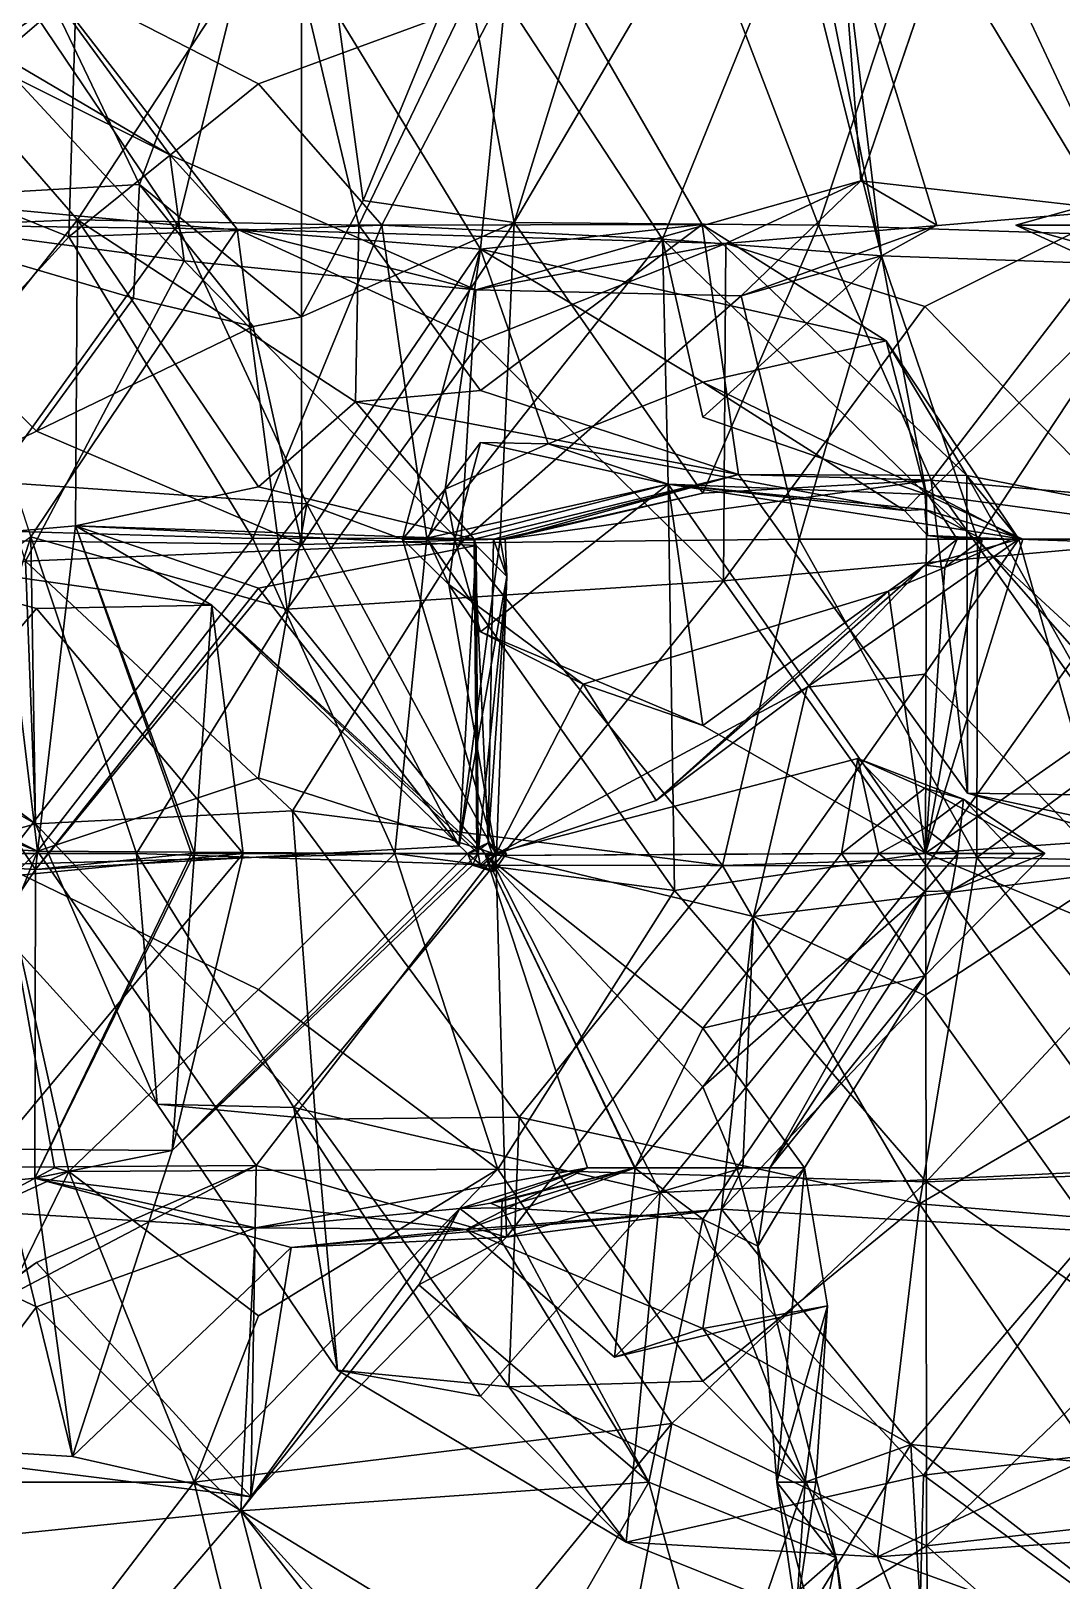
# Model space of a CAD drawing. Extents: x 290034 to 295698, y 4553723 to 4561693.
# Drawn here: x 294304.7 to 294363.1, y 4559364.6 to 4559452.5 of the extents above; entities that cross this region are included whole.
import ezdxf

# ---------------------------------------------------------------- set-up
doc = ezdxf.new("R2010")
doc.units = 0
doc.layers.add('Au_ppm_Pref_-_0_2', color=7, linetype='CONTINUOUS')

msp = doc.modelspace()

# ---------------------------------------------------------------- linework, layer by layer
at = {"layer": 'Au_ppm_Pref_-_0_2'}
for points in [[(294320, 4559468.501, 1885.668), (294310.816, 4559443.761, 1886.845), (294304.767, 4559456.411, 1888.339)], [(294320, 4559468.501, 1885.668), (294320, 4559436.261, 1884.867), (294310.816, 4559443.761, 1886.845)], [(294323.502, 4559442.85, 1884.938), (294320, 4559436.261, 1884.867), (294320, 4559468.501, 1885.668)], [(294329.184, 4559456.683, 1885.131), (294323.502, 4559442.85, 1884.938), (294320, 4559468.501, 1885.668)], [(294296.205, 4559462.149, 1859.865), (294304.958, 4559453.3, 1862.956), (294290.21, 4559443.561, 1864.074)], [(294348.536, 4559461.475, 1835.251), (294348.024, 4559459.278, 1840.122), (294352.903, 4559439.716, 1835.463)], [(294348.536, 4559461.475, 1835.251), (294352.903, 4559439.716, 1835.463), (294350.537, 4559459.422, 1829.566)], [(294290.527, 4559440.604, 1805.845), (294304.655, 4559458.916, 1805.489), (294291.745, 4559460.812, 1799.883)], [(294304.958, 4559453.3, 1862.956), (294317.692, 4559460.518, 1859.84), (294312.962, 4559441.46, 1862.782)], [(294317.692, 4559460.518, 1859.84), (294330.146, 4559440.083, 1859.382), (294312.962, 4559441.46, 1862.782)], [(294317.692, 4559460.518, 1859.84), (294332.103, 4559459.892, 1865.795), (294330.146, 4559440.083, 1859.382)], [(294337.95, 4559460.688, 1883.636), (294332.056, 4559441.609, 1882.938), (294329.184, 4559456.683, 1885.131)], [(294342.475, 4559459.347, 1882.51), (294332.056, 4559441.609, 1882.938), (294337.95, 4559460.688, 1883.636)], [(294357.558, 4559461.071, 1818.34), (294356.938, 4559459.278, 1823.373), (294351.725, 4559443.959, 1823.361)], [(294357.558, 4559461.071, 1818.34), (294351.725, 4559443.959, 1823.361), (294366.348, 4559442.297, 1817.114)], [(294367.639, 4559458.962, 1811.381), (294357.558, 4559461.071, 1818.34), (294366.348, 4559442.297, 1817.114)], [(294318.966, 4559459.548, 1871.007), (294291.966, 4559459.358, 1870.755), (294307.286, 4559441.757, 1871.446)], [(294318.966, 4559459.548, 1871.007), (294307.286, 4559441.757, 1871.446), (294323.253, 4559441.46, 1867.633)], [(294318.966, 4559459.548, 1871.007), (294323.253, 4559441.46, 1867.633), (294332.103, 4559459.892, 1865.795)], [(294342.732, 4559441.492, 1864.919), (294332.103, 4559459.892, 1865.795), (294323.253, 4559441.46, 1867.633)], [(294342.732, 4559441.492, 1864.919), (294330.146, 4559440.083, 1859.382), (294332.103, 4559459.892, 1865.795)], [(294291.966, 4559459.358, 1870.755), (294279.482, 4559440.655, 1872.248), (294307.286, 4559441.757, 1871.446)], [(294297.082, 4559456.577, 1811.494), (294304.655, 4559458.916, 1805.489), (294290.527, 4559440.604, 1805.845)], [(294312.526, 4559445.448, 1823.373), (294291.021, 4559456.176, 1822.914), (294302.723, 4559458.846, 1817.183)], [(294298.241, 4559459.278, 1844.357), (294295.962, 4559445.14, 1839.816), (294307.223, 4559454.783, 1841.621)], [(294316.351, 4559441.219, 1817.664), (294302.723, 4559458.846, 1817.183), (294298.777, 4559441.46, 1814.408)], [(294316.351, 4559441.219, 1817.664), (294312.526, 4559445.448, 1823.373), (294302.723, 4559458.846, 1817.183)], [(294331.381, 4559454.556, 1841.881), (294340.467, 4559440.661, 1840.378), (294348.024, 4559459.278, 1840.122)], [(294342.475, 4559459.347, 1882.51), (294349.328, 4559441.46, 1879.925), (294332.056, 4559441.609, 1882.938)], [(294352.903, 4559439.716, 1835.463), (294348.024, 4559459.278, 1840.122), (294340.467, 4559440.661, 1840.378)], [(294355.253, 4559459.286, 1876.722), (294349.328, 4559441.46, 1879.925), (294342.475, 4559459.347, 1882.51)], [(294366.37, 4559440.879, 1875.281), (294349.328, 4559441.46, 1879.925), (294355.253, 4559459.286, 1876.722)], [(294356.039, 4559441.46, 1829.312), (294350.537, 4559459.422, 1829.566), (294352.903, 4559439.716, 1835.463)], [(294356.039, 4559441.46, 1829.312), (294351.725, 4559443.959, 1823.361), (294350.537, 4559459.422, 1829.566)], [(294356.938, 4559459.278, 1823.373), (294350.537, 4559459.422, 1829.566), (294351.725, 4559443.959, 1823.361)], [(294366.37, 4559440.879, 1875.281), (294355.253, 4559459.286, 1876.722), (294378.73, 4559455.402, 1874.676)], [(294304.767, 4559456.411, 1888.339), (294292.162, 4559442.686, 1886.894), (294304.194, 4559458.335, 1888.563)], [(294291.021, 4559456.176, 1822.914), (294312.526, 4559445.448, 1823.373), (294302.012, 4559451.619, 1828.148)], [(294310.816, 4559443.761, 1886.845), (294292.162, 4559442.686, 1886.894), (294304.767, 4559456.411, 1888.339)], [(294332.056, 4559441.609, 1882.938), (294323.502, 4559442.85, 1884.938), (294329.184, 4559456.683, 1885.131)], [(294307.223, 4559454.783, 1841.621), (294295.962, 4559445.14, 1839.816), (294306.801, 4559440.8, 1836.34)], [(294307.223, 4559454.783, 1841.621), (294306.801, 4559440.8, 1836.34), (294317.557, 4559449.466, 1838.522)], [(294307.223, 4559454.783, 1841.621), (294317.557, 4559449.466, 1838.522), (294331.381, 4559454.556, 1841.881)], [(294324.559, 4559441.46, 1837.89), (294331.381, 4559454.556, 1841.881), (294317.557, 4559449.466, 1838.522)], [(294324.559, 4559441.46, 1837.89), (294340.467, 4559440.661, 1840.378), (294331.381, 4559454.556, 1841.881)], [(294304.958, 4559453.3, 1862.956), (294312.962, 4559441.46, 1862.782), (294290.21, 4559443.561, 1864.074)], [(294313.333, 4559439.435, 1828.822), (294298.162, 4559441.46, 1832.048), (294302.012, 4559451.619, 1828.148)], [(294312.526, 4559445.448, 1823.373), (294313.333, 4559439.435, 1828.822), (294302.012, 4559451.619, 1828.148)], [(294324.559, 4559441.46, 1837.89), (294317.557, 4559449.466, 1838.522), (294306.801, 4559440.8, 1836.34)], [(294373.87, 4559441.46, 1830.723), (294360.507, 4559441.46, 1835.251), (294378.591, 4559446.492, 1834.499)], [(294378.591, 4559446.492, 1834.499), (294360.507, 4559441.46, 1835.251), (294368.588, 4559439.16, 1840.923)], [(294312.526, 4559445.448, 1823.373), (294329.885, 4559437.784, 1822.876), (294313.333, 4559439.435, 1828.822)], [(294329.885, 4559437.784, 1822.876), (294312.526, 4559445.448, 1823.373), (294316.351, 4559441.219, 1817.664)], [(294291.883, 4559424.45, 1835.183), (294306.801, 4559440.8, 1836.34), (294295.962, 4559445.14, 1839.816)], [(294292.162, 4559442.686, 1886.894), (294310.816, 4559443.761, 1886.845), (294310.477, 4559437.312, 1886.75)], [(294310.816, 4559443.761, 1886.845), (294317.255, 4559435.7, 1885.388), (294310.477, 4559437.312, 1886.75)], [(294310.816, 4559443.761, 1886.845), (294320, 4559436.261, 1884.867), (294317.255, 4559435.7, 1885.388)], [(294344.061, 4559440.422, 1818.191), (294351.725, 4559443.959, 1823.361), (294329.885, 4559437.784, 1822.876)], [(294344.931, 4559437.441, 1828.998), (294329.885, 4559437.784, 1822.876), (294351.725, 4559443.959, 1823.361)], [(294344.061, 4559440.422, 1818.191), (294366.348, 4559442.297, 1817.114), (294351.725, 4559443.959, 1823.361)], [(294356.039, 4559441.46, 1829.312), (294344.931, 4559437.441, 1828.998), (294351.725, 4559443.959, 1823.361)], [(294290.21, 4559443.561, 1864.074), (294312.962, 4559441.46, 1862.782), (294302.49, 4559426.901, 1862.698)], [(294332.056, 4559441.609, 1882.938), (294320, 4559436.261, 1884.867), (294323.502, 4559442.85, 1884.938)], [(294292.162, 4559442.686, 1886.894), (294310.477, 4559437.312, 1886.75), (294304.958, 4559429.783, 1886.658)], [(294292.162, 4559442.686, 1886.894), (294304.958, 4559429.783, 1886.658), (294292.415, 4559423.697, 1885.153)], [(294344.061, 4559440.422, 1818.191), (294355.355, 4559436.833, 1813.036), (294366.348, 4559442.297, 1817.114)], [(294366.348, 4559442.297, 1817.114), (294355.355, 4559436.833, 1813.036), (294368.455, 4559423.475, 1812.058)], [(294279.482, 4559440.655, 1872.248), (294292.529, 4559423.111, 1871.275), (294307.286, 4559441.757, 1871.446)], [(294307.184, 4559424.41, 1875.521), (294307.286, 4559441.757, 1871.446), (294292.529, 4559423.111, 1871.275)], [(294313.333, 4559439.435, 1828.822), (294304.348, 4559422.408, 1830.398), (294298.162, 4559441.46, 1832.048)], [(294304.653, 4559423.786, 1817.507), (294316.351, 4559441.219, 1817.664), (294298.777, 4559441.46, 1814.408)], [(294312.962, 4559441.46, 1862.782), (294320.303, 4559425.661, 1860.994), (294302.49, 4559426.901, 1862.698)], [(294304.653, 4559423.786, 1817.507), (294319.181, 4559419.685, 1813.579), (294316.351, 4559441.219, 1817.664)], [(294324.559, 4559441.46, 1837.89), (294306.801, 4559440.8, 1836.34), (294317.235, 4559423.681, 1836.58)], [(294317.557, 4559426.615, 1871.878), (294307.286, 4559441.757, 1871.446), (294307.184, 4559424.41, 1875.521)], [(294317.557, 4559426.615, 1871.878), (294323.067, 4559431.434, 1870.887), (294307.286, 4559441.757, 1871.446)], [(294323.067, 4559431.434, 1870.887), (294323.253, 4559441.46, 1867.633), (294307.286, 4559441.757, 1871.446)], [(294320.303, 4559425.661, 1860.994), (294312.962, 4559441.46, 1862.782), (294330.146, 4559440.083, 1859.382)], [(294344.061, 4559440.422, 1818.191), (294329.885, 4559437.784, 1822.876), (294316.351, 4559441.219, 1817.664)], [(294344.061, 4559440.422, 1818.191), (294316.351, 4559441.219, 1817.664), (294330.156, 4559434.886, 1813.685)], [(294316.351, 4559441.219, 1817.664), (294319.181, 4559419.685, 1813.579), (294330.156, 4559434.886, 1813.685)], [(294327.106, 4559423.712, 1842.101), (294324.559, 4559441.46, 1837.89), (294317.235, 4559423.681, 1836.58)], [(294332.056, 4559441.609, 1882.938), (294320.012, 4559423.344, 1883.244), (294320, 4559436.261, 1884.867)], [(294331.263, 4559423.642, 1877.348), (294320.012, 4559423.344, 1883.244), (294332.056, 4559441.609, 1882.938)], [(294323.067, 4559431.434, 1870.887), (294330.156, 4559432.08, 1867.761), (294323.253, 4559441.46, 1867.633)], [(294342.732, 4559441.492, 1864.919), (294323.253, 4559441.46, 1867.633), (294330.156, 4559432.08, 1867.761)], [(294327.106, 4559423.712, 1842.101), (294340.467, 4559440.661, 1840.378), (294324.559, 4559441.46, 1837.89)], [(294342.732, 4559441.492, 1864.919), (294353.152, 4559434.886, 1860.162), (294330.146, 4559440.083, 1859.382)], [(294342.732, 4559441.492, 1864.919), (294330.156, 4559432.08, 1867.761), (294344.781, 4559427.319, 1871.205)], [(294342.756, 4559426.262, 1881.893), (294331.263, 4559423.642, 1877.348), (294332.056, 4559441.609, 1882.938)], [(294349.328, 4559441.46, 1879.925), (294342.756, 4559426.262, 1881.893), (294332.056, 4559441.609, 1882.938)], [(294342.732, 4559441.492, 1864.919), (294344.781, 4559427.319, 1871.205), (294357.73, 4559427.257, 1866.765)], [(294342.732, 4559441.492, 1864.919), (294357.73, 4559427.257, 1866.765), (294353.152, 4559434.886, 1860.162)], [(294355.702, 4559426.989, 1875.547), (294342.756, 4559426.262, 1881.893), (294349.328, 4559441.46, 1879.925)], [(294356.039, 4559441.46, 1829.312), (294352.903, 4559439.716, 1835.463), (294344.931, 4559437.441, 1828.998)], [(294366.37, 4559440.879, 1875.281), (294355.702, 4559426.989, 1875.547), (294349.328, 4559441.46, 1879.925)], [(294373.87, 4559441.46, 1830.723), (294377.871, 4559433.487, 1833.858), (294360.507, 4559441.46, 1835.251)], [(294377.871, 4559433.487, 1833.858), (294368.588, 4559439.16, 1840.923), (294360.507, 4559441.46, 1835.251)], [(294306.801, 4559440.8, 1836.34), (294291.883, 4559424.45, 1835.183), (294317.235, 4559423.681, 1836.58)], [(294340.794, 4559426.772, 1847.637), (294340.467, 4559440.661, 1840.378), (294327.106, 4559423.712, 1842.101)], [(294344.061, 4559440.422, 1818.191), (294330.156, 4559434.886, 1813.685), (294343.927, 4559421.29, 1812.09)], [(294342.756, 4559430.566, 1837.559), (294352.903, 4559439.716, 1835.463), (294340.467, 4559440.661, 1840.378)], [(294340.467, 4559440.661, 1840.378), (294340.794, 4559426.772, 1847.637), (294355.453, 4559426.188, 1842.086)], [(294355.453, 4559426.188, 1842.086), (294342.756, 4559430.566, 1837.559), (294340.467, 4559440.661, 1840.378)], [(294344.061, 4559440.422, 1818.191), (294343.927, 4559421.29, 1812.09), (294355.355, 4559436.833, 1813.036)], [(294366.37, 4559440.879, 1875.281), (294379.499, 4559424.922, 1875.903), (294355.702, 4559426.989, 1875.547)], [(294329.032, 4559423.451, 1829.157), (294304.348, 4559422.408, 1830.398), (294313.333, 4559439.435, 1828.822)], [(294329.032, 4559423.451, 1829.157), (294313.333, 4559439.435, 1828.822), (294329.885, 4559437.784, 1822.876)], [(294325.719, 4559423.642, 1855.161), (294320.303, 4559425.661, 1860.994), (294330.146, 4559440.083, 1859.382)], [(294325.719, 4559423.642, 1855.161), (294330.146, 4559440.083, 1859.382), (294328.151, 4559426.478, 1853.069)], [(294333.99, 4559429.063, 1853.069), (294328.151, 4559426.478, 1853.069), (294330.146, 4559440.083, 1859.382)], [(294353.152, 4559434.886, 1860.162), (294342.756, 4559432.547, 1856.04), (294330.146, 4559440.083, 1859.382)], [(294342.756, 4559432.547, 1856.04), (294333.99, 4559429.063, 1853.069), (294330.146, 4559440.083, 1859.382)], [(294355.453, 4559426.188, 1842.086), (294352.903, 4559439.716, 1835.463), (294342.756, 4559430.566, 1837.559)], [(294344.931, 4559437.441, 1828.998), (294352.903, 4559439.716, 1835.463), (294348.217, 4559423.642, 1834.531)], [(294348.217, 4559423.642, 1834.531), (294352.903, 4559439.716, 1835.463), (294358.333, 4559423.642, 1839.787)], [(294352.903, 4559439.716, 1835.463), (294368.588, 4559439.16, 1840.923), (294358.333, 4559423.642, 1839.787)], [(294352.903, 4559439.716, 1835.463), (294355.453, 4559426.188, 1842.086), (294368.588, 4559439.16, 1840.923)], [(294374.141, 4559423.642, 1845.801), (294368.588, 4559439.16, 1840.923), (294355.453, 4559426.188, 1842.086)], [(294374.99, 4559423.642, 1838.568), (294358.333, 4559423.642, 1839.787), (294368.588, 4559439.16, 1840.923)], [(294329.032, 4559423.451, 1829.157), (294329.885, 4559437.784, 1822.876), (294344.931, 4559437.441, 1828.998)], [(294310.477, 4559437.312, 1886.75), (294317.255, 4559435.7, 1885.388), (294304.958, 4559429.783, 1886.658)], [(294329.032, 4559423.451, 1829.157), (294344.931, 4559437.441, 1828.998), (294348.217, 4559423.642, 1834.531)], [(294355.355, 4559436.833, 1813.036), (294343.927, 4559421.29, 1812.09), (294368.455, 4559423.475, 1812.058)], [(294320, 4559436.261, 1884.867), (294320.012, 4559423.344, 1883.244), (294317.255, 4559435.7, 1885.388)], [(294317.255, 4559435.7, 1885.388), (294320.012, 4559423.344, 1883.244), (294304.958, 4559429.783, 1886.658)], [(294330.156, 4559434.886, 1813.685), (294319.181, 4559419.685, 1813.579), (294343.927, 4559421.29, 1812.09)], [(294355.355, 4559426.454, 1854.007), (294342.756, 4559432.547, 1856.04), (294353.152, 4559434.886, 1860.162)], [(294357.73, 4559427.257, 1866.765), (294360.689, 4559423.642, 1860.228), (294353.152, 4559434.886, 1860.162)], [(294360.689, 4559423.642, 1860.228), (294355.355, 4559426.454, 1854.007), (294353.152, 4559434.886, 1860.162)], [(294342.756, 4559432.547, 1856.04), (294354.202, 4559425.272, 1853.069), (294333.99, 4559429.063, 1853.069)], [(294355.355, 4559426.454, 1854.007), (294354.202, 4559425.272, 1853.069), (294342.756, 4559432.547, 1856.04)], [(294323.067, 4559431.434, 1870.887), (294317.557, 4559426.615, 1871.878), (294329.785, 4559423.642, 1876.651)], [(294323.067, 4559431.434, 1870.887), (294344.781, 4559427.319, 1871.205), (294330.156, 4559432.08, 1867.761)], [(294329.785, 4559423.642, 1876.651), (294344.781, 4559427.319, 1871.205), (294323.067, 4559431.434, 1870.887)], [(294292.415, 4559423.697, 1885.153), (294304.958, 4559429.783, 1886.658), (294320.012, 4559423.344, 1883.244)], [(294333.99, 4559429.063, 1853.069), (294330.156, 4559429.135, 1851.238), (294328.151, 4559426.478, 1853.069)], [(294328.151, 4559426.478, 1853.069), (294330.156, 4559429.135, 1851.238), (294328.686, 4559423.642, 1852.376)], [(294328.686, 4559423.642, 1852.376), (294330.156, 4559429.135, 1851.238), (294340.794, 4559426.772, 1847.637)], [(294330.156, 4559429.135, 1851.238), (294333.99, 4559429.063, 1853.069), (294340.794, 4559426.772, 1847.637)], [(294354.202, 4559425.272, 1853.069), (294340.794, 4559426.772, 1847.637), (294333.99, 4559429.063, 1853.069)], [(294329.785, 4559423.642, 1876.651), (294330.881, 4559423.642, 1876.485), (294344.781, 4559427.319, 1871.205)], [(294344.781, 4559427.319, 1871.205), (294330.881, 4559423.642, 1876.485), (294331.546, 4559423.642, 1876.827)], [(294344.781, 4559427.319, 1871.205), (294331.546, 4559423.642, 1876.827), (294355.702, 4559426.989, 1875.547)], [(294357.776, 4559409.247, 1870.887), (294344.781, 4559427.319, 1871.205), (294355.702, 4559426.989, 1875.547)], [(294344.781, 4559427.319, 1871.205), (294357.776, 4559409.247, 1870.887), (294357.73, 4559427.257, 1866.765)], [(294379.808, 4559422.987, 1865.318), (294357.73, 4559427.257, 1866.765), (294367.954, 4559409.101, 1866.041)], [(294379.808, 4559422.987, 1865.318), (294360.689, 4559423.642, 1860.228), (294357.73, 4559427.257, 1866.765)], [(294357.776, 4559409.247, 1870.887), (294367.954, 4559409.101, 1866.041), (294357.73, 4559427.257, 1866.765)], [(294292.359, 4559410.923, 1863.248), (294302.49, 4559426.901, 1862.698), (294305.028, 4559405.971, 1858.872)], [(294302.49, 4559426.901, 1862.698), (294320.303, 4559425.661, 1860.994), (294305.028, 4559405.971, 1858.872)], [(294329.785, 4559423.642, 1876.651), (294317.557, 4559426.615, 1871.878), (294307.184, 4559424.41, 1875.521)], [(294325.719, 4559423.642, 1855.161), (294328.151, 4559426.478, 1853.069), (294327.167, 4559423.642, 1853.069)], [(294340.794, 4559426.772, 1847.637), (294327.106, 4559423.712, 1842.101), (294341.158, 4559403.739, 1841.231)], [(294328.151, 4559426.478, 1853.069), (294328.686, 4559423.642, 1852.376), (294327.167, 4559423.642, 1853.069)], [(294330.156, 4559418.399, 1851.322), (294328.686, 4559423.642, 1852.376), (294340.794, 4559426.772, 1847.637)], [(294330.156, 4559418.399, 1851.322), (294340.794, 4559426.772, 1847.637), (294342.756, 4559413.079, 1850.651)], [(294342.756, 4559426.262, 1881.893), (294331.546, 4559423.642, 1876.827), (294331.263, 4559423.642, 1877.348)], [(294342.756, 4559426.262, 1881.893), (294355.702, 4559426.989, 1875.547), (294331.546, 4559423.642, 1876.827)], [(294355.387, 4559405.859, 1847.189), (294342.756, 4559413.079, 1850.651), (294340.794, 4559426.772, 1847.637)], [(294355.387, 4559405.859, 1847.189), (294340.794, 4559426.772, 1847.637), (294341.158, 4559403.739, 1841.231)], [(294354.202, 4559425.272, 1853.069), (294355.355, 4559425.324, 1852.508), (294340.794, 4559426.772, 1847.637)], [(294355.355, 4559425.324, 1852.508), (294360.907, 4559423.642, 1847.13), (294340.794, 4559426.772, 1847.637)], [(294340.794, 4559426.772, 1847.637), (294360.907, 4559423.642, 1847.13), (294355.453, 4559426.188, 1842.086)], [(294355.507, 4559423.856, 1853.069), (294354.202, 4559425.272, 1853.069), (294355.355, 4559426.454, 1854.007)], [(294355.507, 4559423.856, 1853.069), (294355.355, 4559426.454, 1854.007), (294357.191, 4559423.642, 1853.935)], [(294360.689, 4559423.642, 1860.228), (294357.191, 4559423.642, 1853.935), (294355.355, 4559426.454, 1854.007)], [(294355.387, 4559405.859, 1847.189), (294367.954, 4559414.66, 1844.136), (294355.453, 4559426.188, 1842.086)], [(294355.387, 4559405.859, 1847.189), (294355.453, 4559426.188, 1842.086), (294360.907, 4559423.642, 1847.13)], [(294374.141, 4559423.642, 1845.801), (294355.453, 4559426.188, 1842.086), (294367.954, 4559414.66, 1844.136)], [(294357.776, 4559409.247, 1870.887), (294355.702, 4559426.989, 1875.547), (294370.159, 4559406.616, 1875.523)], [(294370.159, 4559406.616, 1875.523), (294355.702, 4559426.989, 1875.547), (294379.499, 4559424.922, 1875.903)], [(294305.028, 4559405.971, 1858.872), (294320.303, 4559425.661, 1860.994), (294317.557, 4559410.116, 1863.517)], [(294331.026, 4559405.799, 1858.491), (294317.557, 4559410.116, 1863.517), (294320.303, 4559425.661, 1860.994)], [(294331.026, 4559405.799, 1858.491), (294320.303, 4559425.661, 1860.994), (294325.719, 4559423.642, 1855.161)], [(294355.507, 4559423.856, 1853.069), (294355.355, 4559425.324, 1852.508), (294354.202, 4559425.272, 1853.069)], [(294355.507, 4559423.856, 1853.069), (294358.61, 4559423.642, 1851.535), (294355.355, 4559425.324, 1852.508)], [(294355.355, 4559425.324, 1852.508), (294358.61, 4559423.642, 1851.535), (294360.907, 4559423.642, 1847.13)], [(294317.235, 4559423.681, 1836.58), (294291.883, 4559424.45, 1835.183), (294302.952, 4559405.215, 1836.241)], [(294314.917, 4559419.908, 1870.887), (294307.184, 4559424.41, 1875.521), (294292.529, 4559423.111, 1871.275)], [(294313.76, 4559405.824, 1876.827), (294304.919, 4559404.922, 1882.513), (294307.184, 4559424.41, 1875.521)], [(294304.919, 4559404.922, 1882.513), (294317.557, 4559420.864, 1881.84), (294307.184, 4559424.41, 1875.521)], [(294314.917, 4559419.908, 1870.887), (294313.929, 4559405.824, 1875.116), (294307.184, 4559424.41, 1875.521)], [(294329.785, 4559423.642, 1876.651), (294307.184, 4559424.41, 1875.521), (294329.91, 4559423.294, 1876.827)], [(294329.91, 4559423.294, 1876.827), (294307.184, 4559424.41, 1875.521), (294317.557, 4559420.864, 1881.84)], [(294313.76, 4559405.824, 1876.827), (294307.184, 4559424.41, 1875.521), (294313.929, 4559405.824, 1875.116)], [(294278.579, 4559406.495, 1882.242), (294292.415, 4559423.697, 1885.153), (294304.919, 4559404.922, 1882.513)], [(294304.653, 4559423.786, 1817.507), (294292.359, 4559414.683, 1820.387), (294304.916, 4559407.504, 1823.57)], [(294292.415, 4559423.697, 1885.153), (294320.012, 4559423.344, 1883.244), (294304.919, 4559404.922, 1882.513)], [(294304.653, 4559423.786, 1817.507), (294304.916, 4559407.504, 1823.57), (294298.896, 4559405.824, 1817.433)], [(294304.653, 4559423.786, 1817.507), (294298.896, 4559405.824, 1817.433), (294310.642, 4559405.824, 1814.174)], [(294325.291, 4559405.824, 1837.545), (294317.235, 4559423.681, 1836.58), (294302.952, 4559405.215, 1836.241)], [(294304.653, 4559423.786, 1817.507), (294310.642, 4559405.824, 1814.174), (294319.181, 4559419.685, 1813.579)], [(294325.291, 4559405.824, 1837.545), (294327.106, 4559423.712, 1842.101), (294317.235, 4559423.681, 1836.58)], [(294320.012, 4559423.344, 1883.244), (294331.263, 4559423.642, 1877.348), (294328.941, 4559406.27, 1882.633)], [(294325.291, 4559405.824, 1837.545), (294341.158, 4559403.739, 1841.231), (294327.106, 4559423.712, 1842.101)], [(294331.026, 4559405.799, 1858.491), (294325.719, 4559423.642, 1855.161), (294328.352, 4559421.09, 1853.069)], [(294325.719, 4559423.642, 1855.161), (294327.167, 4559423.642, 1853.069), (294328.352, 4559421.09, 1853.069)], [(294327.167, 4559423.642, 1853.069), (294328.686, 4559423.642, 1852.376), (294328.352, 4559421.09, 1853.069)], [(294328.352, 4559421.09, 1853.069), (294328.686, 4559423.642, 1852.376), (294330.156, 4559418.399, 1851.322)], [(294331.643, 4559421.539, 1876.827), (294328.941, 4559406.27, 1882.633), (294331.263, 4559423.642, 1877.348)], [(294329.032, 4559423.451, 1829.157), (294348.217, 4559423.642, 1834.531), (294343.871, 4559405.159, 1829.168)], [(294329.785, 4559423.642, 1876.651), (294329.91, 4559423.294, 1876.827), (294330.013, 4559405.824, 1870.955)], [(294329.785, 4559423.642, 1876.651), (294330.013, 4559405.824, 1870.955), (294329.939, 4559406.132, 1870.887)], [(294329.785, 4559423.642, 1876.651), (294329.939, 4559406.132, 1870.887), (294330.586, 4559406.431, 1870.887)], [(294329.785, 4559423.642, 1876.651), (294330.586, 4559406.431, 1870.887), (294330.881, 4559423.642, 1876.485)], [(294331.643, 4559421.539, 1876.827), (294330.881, 4559423.642, 1876.485), (294330.586, 4559406.431, 1870.887)], [(294331.546, 4559423.642, 1876.827), (294330.881, 4559423.642, 1876.485), (294331.643, 4559421.539, 1876.827)], [(294331.546, 4559423.642, 1876.827), (294331.643, 4559421.539, 1876.827), (294331.263, 4559423.642, 1877.348)], [(294348.217, 4559423.642, 1834.531), (294358.306, 4559405.614, 1834.505), (294343.871, 4559405.159, 1829.168)], [(294358.306, 4559405.614, 1834.505), (294348.217, 4559423.642, 1834.531), (294358.333, 4559423.642, 1839.787)], [(294355.355, 4559415.993, 1862.398), (294348.681, 4559415.262, 1859.009), (294360.689, 4559423.642, 1860.228)], [(294360.689, 4559423.642, 1860.228), (294348.681, 4559415.262, 1859.009), (294355.355, 4559422.178, 1853.557)], [(294355.355, 4559415.993, 1862.398), (294360.689, 4559423.642, 1860.228), (294366.012, 4559404.762, 1864.105)], [(294360.689, 4559423.642, 1860.228), (294355.355, 4559422.178, 1853.557), (294357.191, 4559423.642, 1853.935)], [(294357.191, 4559423.642, 1853.935), (294355.355, 4559422.178, 1853.557), (294356.481, 4559422.049, 1853.069)], [(294355.387, 4559405.859, 1847.189), (294358.61, 4559423.642, 1851.535), (294356.481, 4559422.049, 1853.069)], [(294355.387, 4559405.859, 1847.189), (294360.907, 4559423.642, 1847.13), (294358.61, 4559423.642, 1851.535)], [(294360.265, 4559423.642, 1853.069), (294355.507, 4559423.856, 1853.069), (294357.191, 4559423.642, 1853.935)], [(294360.265, 4559423.642, 1853.069), (294358.61, 4559423.642, 1851.535), (294355.507, 4559423.856, 1853.069)], [(294360.265, 4559423.642, 1853.069), (294357.191, 4559423.642, 1853.935), (294356.481, 4559422.049, 1853.069)], [(294360.265, 4559423.642, 1853.069), (294356.481, 4559422.049, 1853.069), (294358.61, 4559423.642, 1851.535)], [(294358.306, 4559405.614, 1834.505), (294358.333, 4559423.642, 1839.787), (294367.954, 4559412.714, 1838.894)], [(294374.99, 4559423.642, 1838.568), (294367.954, 4559412.714, 1838.894), (294358.333, 4559423.642, 1839.787)], [(294379.808, 4559422.987, 1865.318), (294366.012, 4559404.762, 1864.105), (294360.689, 4559423.642, 1860.228)], [(294292.529, 4559423.111, 1871.275), (294291.144, 4559403.358, 1866.935), (294304.958, 4559419.714, 1866.257)], [(294314.917, 4559419.908, 1870.887), (294292.529, 4559423.111, 1871.275), (294304.958, 4559419.714, 1866.257)], [(294329.032, 4559423.451, 1829.157), (294319.478, 4559408.257, 1827.595), (294304.348, 4559422.408, 1830.398)], [(294328.941, 4559406.27, 1882.633), (294304.919, 4559404.922, 1882.513), (294320.012, 4559423.344, 1883.244)], [(294328.941, 4559406.27, 1882.633), (294329.91, 4559423.294, 1876.827), (294317.557, 4559420.864, 1881.84)], [(294329.032, 4559423.451, 1829.157), (294343.871, 4559405.159, 1829.168), (294319.478, 4559408.257, 1827.595)], [(294331.643, 4559421.539, 1876.827), (294329.91, 4559423.294, 1876.827), (294328.941, 4559406.27, 1882.633)], [(294331.643, 4559421.539, 1876.827), (294330.013, 4559405.824, 1870.955), (294329.91, 4559423.294, 1876.827)], [(294343.927, 4559421.29, 1812.09), (294355.449, 4559405.126, 1808.99), (294368.455, 4559423.475, 1812.058)], [(294355.449, 4559405.126, 1808.99), (294382.482, 4559405.08, 1810.785), (294368.455, 4559423.475, 1812.058)], [(294304.916, 4559407.504, 1823.57), (294289.276, 4559419.201, 1824.796), (294304.348, 4559422.408, 1830.398)], [(294304.348, 4559422.408, 1830.398), (294319.478, 4559408.257, 1827.595), (294304.916, 4559407.504, 1823.57)], [(294340.119, 4559408.839, 1855.318), (294353.282, 4559420.71, 1853.069), (294355.355, 4559422.178, 1853.557)], [(294340.119, 4559408.839, 1855.318), (294355.355, 4559422.178, 1853.557), (294348.681, 4559415.262, 1859.009)], [(294355.355, 4559422.178, 1853.557), (294353.282, 4559420.71, 1853.069), (294356.481, 4559422.049, 1853.069)], [(294355.387, 4559405.859, 1847.189), (294356.481, 4559422.049, 1853.069), (294353.282, 4559420.71, 1853.069)], [(294317.557, 4559420.864, 1881.84), (294304.919, 4559404.922, 1882.513), (294328.941, 4559406.27, 1882.633)], [(294343.927, 4559421.29, 1812.09), (294319.181, 4559419.685, 1813.579), (294330.933, 4559405.174, 1811.704)], [(294335.965, 4559415.428, 1853.069), (294331.026, 4559405.799, 1858.491), (294328.352, 4559421.09, 1853.069)], [(294328.352, 4559421.09, 1853.069), (294330.156, 4559418.399, 1851.322), (294335.965, 4559415.428, 1853.069)], [(294331.643, 4559421.539, 1876.827), (294331.062, 4559405.824, 1871.314), (294330.013, 4559405.824, 1870.955)], [(294331.643, 4559421.539, 1876.827), (294330.586, 4559406.431, 1870.887), (294331.062, 4559405.824, 1871.314)], [(294343.927, 4559421.29, 1812.09), (294330.933, 4559405.174, 1811.704), (294355.449, 4559405.126, 1808.99)], [(294340.119, 4559408.839, 1855.318), (294335.965, 4559415.428, 1853.069), (294353.282, 4559420.71, 1853.069)], [(294353.282, 4559420.71, 1853.069), (294335.965, 4559415.428, 1853.069), (294342.756, 4559413.079, 1850.651)], [(294355.387, 4559405.859, 1847.189), (294353.282, 4559420.71, 1853.069), (294342.756, 4559413.079, 1850.651)], [(294289.276, 4559419.201, 1824.796), (294304.916, 4559407.504, 1823.57), (294292.359, 4559414.683, 1820.387)], [(294291.144, 4559403.358, 1866.935), (294316.689, 4559405.824, 1865.357), (294304.958, 4559419.714, 1866.257)], [(294314.917, 4559419.908, 1870.887), (294304.958, 4559419.714, 1866.257), (294316.689, 4559405.824, 1865.357)], [(294319.181, 4559419.685, 1813.579), (294310.642, 4559405.824, 1814.174), (294330.933, 4559405.174, 1811.704)], [(294314.917, 4559419.908, 1870.887), (294330.013, 4559405.824, 1870.955), (294313.929, 4559405.824, 1875.116)], [(294314.917, 4559419.908, 1870.887), (294329.939, 4559406.132, 1870.887), (294330.013, 4559405.824, 1870.955)], [(294314.917, 4559419.908, 1870.887), (294316.689, 4559405.824, 1865.357), (294329.41, 4559405.824, 1870.535)], [(294314.917, 4559419.908, 1870.887), (294329.41, 4559405.824, 1870.535), (294329.939, 4559406.132, 1870.887)], [(294330.156, 4559418.399, 1851.322), (294342.756, 4559413.079, 1850.651), (294335.965, 4559415.428, 1853.069)], [(294355.355, 4559415.993, 1862.398), (294345.632, 4559402.251, 1864.3), (294348.681, 4559415.262, 1859.009)], [(294355.355, 4559415.993, 1862.398), (294366.012, 4559404.762, 1864.105), (294345.632, 4559402.251, 1864.3)], [(294278.706, 4559407.821, 1857.476), (294286.453, 4559415.289, 1859.009), (294305.028, 4559405.971, 1858.872)], [(294286.453, 4559415.289, 1859.009), (294292.359, 4559410.923, 1863.248), (294305.028, 4559405.971, 1858.872)], [(294335.965, 4559415.428, 1853.069), (294340.119, 4559408.839, 1855.318), (294331.026, 4559405.799, 1858.491)], [(294348.681, 4559415.262, 1859.009), (294345.632, 4559402.251, 1864.3), (294331.026, 4559405.799, 1858.491)], [(294348.681, 4559415.262, 1859.009), (294331.026, 4559405.799, 1858.491), (294340.119, 4559408.839, 1855.318)], [(294355.387, 4559405.859, 1847.189), (294378.018, 4559407.423, 1848.067), (294367.954, 4559414.66, 1844.136)], [(294358.306, 4559405.614, 1834.505), (294367.954, 4559412.714, 1838.894), (294381.48, 4559405.166, 1836.028)], [(294330.43, 4559405.718, 1882.766), (294351.544, 4559411.214, 1882.766), (294352.743, 4559405.824, 1883.997)], [(294351.544, 4559411.214, 1882.766), (294330.43, 4559405.718, 1882.766), (294350.617, 4559405.824, 1880.533)], [(294351.544, 4559411.214, 1882.766), (294350.617, 4559405.824, 1880.533), (294355.355, 4559409.533, 1881.53)], [(294351.544, 4559411.214, 1882.766), (294355.355, 4559407.274, 1883.249), (294352.743, 4559405.824, 1883.997)], [(294351.544, 4559411.214, 1882.766), (294357.538, 4559408.911, 1882.766), (294355.355, 4559407.274, 1883.249)], [(294357.538, 4559408.911, 1882.766), (294351.544, 4559411.214, 1882.766), (294355.355, 4559409.533, 1881.53)], [(294331.026, 4559405.799, 1858.491), (294305.028, 4559405.971, 1858.872), (294317.557, 4559410.116, 1863.517)], [(294355.355, 4559409.533, 1881.53), (294350.617, 4559405.824, 1880.533), (294362.167, 4559405.824, 1879.555)], [(294357.538, 4559408.911, 1882.766), (294355.355, 4559409.533, 1881.53), (294362.167, 4559405.824, 1879.555)], [(294357.538, 4559408.911, 1882.766), (294357.226, 4559405.824, 1883.648), (294355.355, 4559407.274, 1883.249)], [(294357.538, 4559408.911, 1882.766), (294360.45, 4559405.824, 1882.766), (294357.226, 4559405.824, 1883.648)], [(294360.45, 4559405.824, 1882.766), (294357.538, 4559408.911, 1882.766), (294362.167, 4559405.824, 1879.555)], [(294369.656, 4559405.824, 1870.887), (294357.776, 4559409.247, 1870.887), (294370.159, 4559406.616, 1875.523)], [(294367.954, 4559409.101, 1866.041), (294357.776, 4559409.247, 1870.887), (294369.656, 4559405.824, 1870.887)], [(294278.706, 4559407.821, 1857.476), (294305.028, 4559405.971, 1858.872), (294292.359, 4559393.46, 1857.191)], [(294320.791, 4559390.763, 1822.282), (294304.916, 4559407.504, 1823.57), (294319.478, 4559408.257, 1827.595)], [(294343.871, 4559405.159, 1829.168), (294332.339, 4559390.883, 1827.324), (294319.478, 4559408.257, 1827.595)], [(294320.791, 4559390.763, 1822.282), (294319.478, 4559408.257, 1827.595), (294332.339, 4559390.883, 1827.324)], [(294311.802, 4559391.629, 1817.433), (294298.896, 4559405.824, 1817.433), (294304.916, 4559407.504, 1823.57)], [(294311.802, 4559391.629, 1817.433), (294304.916, 4559407.504, 1823.57), (294320.791, 4559390.763, 1822.282)], [(294357.226, 4559405.824, 1883.648), (294352.743, 4559405.824, 1883.997), (294355.355, 4559407.274, 1883.249)], [(294355.387, 4559405.859, 1847.189), (294367.954, 4559400.652, 1842.915), (294378.018, 4559407.423, 1848.067)], [(294278.579, 4559406.495, 1882.242), (294304.919, 4559404.922, 1882.513), (294292.192, 4559386.118, 1881.908)], [(294297.756, 4559388.006, 1854.159), (294292.359, 4559393.46, 1857.191), (294305.028, 4559405.971, 1858.872)], [(294297.756, 4559388.006, 1854.159), (294305.028, 4559405.971, 1858.872), (294317.429, 4559388.147, 1859.074)], [(294305.028, 4559405.971, 1858.872), (294331.026, 4559405.799, 1858.491), (294317.429, 4559388.147, 1859.074)], [(294329.939, 4559406.132, 1870.887), (294329.41, 4559405.824, 1870.535), (294330.156, 4559406.091, 1870.798)], [(294330.817, 4559405.824, 1870.576), (294330.156, 4559406.091, 1870.798), (294329.41, 4559405.824, 1870.535)], [(294329.939, 4559406.132, 1870.887), (294330.156, 4559406.091, 1870.798), (294330.586, 4559406.431, 1870.887)], [(294330.586, 4559406.431, 1870.887), (294330.156, 4559406.091, 1870.798), (294330.817, 4559405.824, 1870.576)], [(294330.586, 4559406.431, 1870.887), (294331.63, 4559405.824, 1870.887), (294331.062, 4559405.824, 1871.314)], [(294330.586, 4559406.431, 1870.887), (294330.817, 4559405.824, 1870.576), (294331.63, 4559405.824, 1870.887)], [(294291.144, 4559403.358, 1866.935), (294302.716, 4559389.079, 1866.363), (294316.689, 4559405.824, 1865.357)], [(294302.952, 4559405.215, 1836.241), (294298.339, 4559383.942, 1833.787), (294305.992, 4559388.006, 1835.251)], [(294298.896, 4559405.824, 1817.433), (294311.802, 4559391.629, 1817.433), (294310.642, 4559405.824, 1814.174)], [(294302.716, 4559389.079, 1866.363), (294312.653, 4559388.991, 1870.887), (294316.689, 4559405.824, 1865.357)], [(294325.291, 4559405.824, 1837.545), (294302.952, 4559405.215, 1836.241), (294317.557, 4559398.12, 1838.623)], [(294317.557, 4559398.12, 1838.623), (294302.952, 4559405.215, 1836.241), (294306.8, 4559387.795, 1839.73)], [(294302.952, 4559405.215, 1836.241), (294305.992, 4559388.006, 1835.251), (294306.8, 4559387.795, 1839.73)], [(294304.869, 4559387.431, 1876.646), (294304.919, 4559404.922, 1882.513), (294313.76, 4559405.824, 1876.827)], [(294304.869, 4559387.431, 1876.646), (294313.929, 4559405.824, 1875.116), (294312.653, 4559388.991, 1870.887)], [(294304.869, 4559387.431, 1876.646), (294313.76, 4559405.824, 1876.827), (294313.929, 4559405.824, 1875.116)], [(294311.802, 4559391.629, 1817.433), (294319.571, 4559391.434, 1813.586), (294310.642, 4559405.824, 1814.174)], [(294330.933, 4559405.174, 1811.704), (294310.642, 4559405.824, 1814.174), (294319.571, 4559391.434, 1813.586)], [(294330.013, 4559405.824, 1870.955), (294329.701, 4559405.179, 1870.887), (294312.653, 4559388.991, 1870.887)], [(294330.013, 4559405.824, 1870.955), (294312.653, 4559388.991, 1870.887), (294313.929, 4559405.824, 1875.116)], [(294312.653, 4559388.991, 1870.887), (294329.701, 4559405.179, 1870.887), (294329.41, 4559405.824, 1870.535)], [(294312.653, 4559388.991, 1870.887), (294329.41, 4559405.824, 1870.535), (294316.689, 4559405.824, 1865.357)], [(294331.026, 4559405.799, 1858.491), (294331.629, 4559384.073, 1864.707), (294317.429, 4559388.147, 1859.074)], [(294325.291, 4559405.824, 1837.545), (294317.557, 4559398.12, 1838.623), (294331.128, 4559387.936, 1841.107)], [(294330.933, 4559405.174, 1811.704), (294319.571, 4559391.434, 1813.586), (294340.337, 4559386.612, 1810.236)], [(294325.291, 4559405.824, 1837.545), (294331.128, 4559387.936, 1841.107), (294341.158, 4559403.739, 1841.231)], [(294330.817, 4559405.824, 1870.576), (294329.41, 4559405.824, 1870.535), (294330.156, 4559405.214, 1870.684)], [(294329.41, 4559405.824, 1870.535), (294329.701, 4559405.179, 1870.887), (294330.156, 4559405.214, 1870.684)], [(294330.013, 4559405.824, 1870.955), (294330.156, 4559405.101, 1871.128), (294329.701, 4559405.179, 1870.887)], [(294329.701, 4559405.179, 1870.887), (294330.883, 4559404.797, 1870.887), (294330.156, 4559405.214, 1870.684)], [(294330.156, 4559405.101, 1871.128), (294330.883, 4559404.797, 1870.887), (294329.701, 4559405.179, 1870.887)], [(294331.062, 4559405.824, 1871.314), (294330.156, 4559405.101, 1871.128), (294330.013, 4559405.824, 1870.955)], [(294331.062, 4559405.824, 1871.314), (294330.883, 4559404.797, 1870.887), (294330.156, 4559405.101, 1871.128)], [(294330.817, 4559405.824, 1870.576), (294330.156, 4559405.214, 1870.684), (294330.883, 4559404.797, 1870.887)], [(294330.43, 4559405.718, 1882.766), (294352.743, 4559405.824, 1883.997), (294342.756, 4559392.604, 1884.299)], [(294342.756, 4559395.933, 1880.123), (294350.617, 4559405.824, 1880.533), (294330.43, 4559405.718, 1882.766)], [(294330.43, 4559405.718, 1882.766), (294342.756, 4559392.604, 1884.299), (294338.883, 4559388.006, 1884.592)], [(294336.213, 4559388.006, 1882.766), (294330.43, 4559405.718, 1882.766), (294338.883, 4559388.006, 1884.592)], [(294330.43, 4559405.718, 1882.766), (294338.921, 4559388.006, 1880.958), (294342.756, 4559395.933, 1880.123)], [(294330.43, 4559405.718, 1882.766), (294336.213, 4559388.006, 1882.766), (294338.921, 4559388.006, 1880.958)], [(294331.63, 4559405.824, 1870.887), (294330.817, 4559405.824, 1870.576), (294330.883, 4559404.797, 1870.887)], [(294331.062, 4559405.824, 1871.314), (294331.63, 4559405.824, 1870.887), (294330.883, 4559404.797, 1870.887)], [(294330.933, 4559405.174, 1811.704), (294340.337, 4559386.612, 1810.236), (294355.449, 4559405.126, 1808.99)], [(294345.632, 4559402.251, 1864.3), (294331.629, 4559384.073, 1864.707), (294331.026, 4559405.799, 1858.491)], [(294343.871, 4559405.159, 1829.168), (294355.055, 4559385.973, 1829.924), (294332.339, 4559390.883, 1827.324)], [(294355.449, 4559405.126, 1808.99), (294340.337, 4559386.612, 1810.236), (294367.905, 4559387.929, 1808.879)], [(294355.387, 4559405.859, 1847.189), (294341.158, 4559403.739, 1841.231), (294355.42, 4559387.22, 1841.67)], [(294355.355, 4559403.676, 1883.482), (294342.756, 4559392.604, 1884.299), (294352.743, 4559405.824, 1883.997)], [(294355.355, 4559398.888, 1880.454), (294350.617, 4559405.824, 1880.533), (294342.756, 4559395.933, 1880.123)], [(294358.306, 4559405.614, 1834.505), (294355.055, 4559385.973, 1829.924), (294343.871, 4559405.159, 1829.168)], [(294362.167, 4559405.824, 1879.555), (294350.617, 4559405.824, 1880.533), (294355.355, 4559398.888, 1880.454)], [(294355.355, 4559403.676, 1883.482), (294352.743, 4559405.824, 1883.997), (294357.226, 4559405.824, 1883.648)], [(294358.306, 4559405.614, 1834.505), (294367.954, 4559393.475, 1833.428), (294355.055, 4559385.973, 1829.924)], [(294356.843, 4559403.719, 1882.766), (294355.355, 4559403.676, 1883.482), (294357.226, 4559405.824, 1883.648)], [(294356.843, 4559403.719, 1882.766), (294362.167, 4559405.824, 1879.555), (294355.355, 4559398.888, 1880.454)], [(294355.387, 4559405.859, 1847.189), (294355.42, 4559387.22, 1841.67), (294367.954, 4559400.652, 1842.915)], [(294367.905, 4559387.929, 1808.879), (294382.482, 4559405.08, 1810.785), (294355.449, 4559405.126, 1808.99)], [(294360.45, 4559405.824, 1882.766), (294356.843, 4559403.719, 1882.766), (294357.226, 4559405.824, 1883.648)], [(294356.843, 4559403.719, 1882.766), (294360.45, 4559405.824, 1882.766), (294362.167, 4559405.824, 1879.555)], [(294358.306, 4559405.614, 1834.505), (294381.48, 4559405.166, 1836.028), (294367.954, 4559393.475, 1833.428)], [(294304.869, 4559387.431, 1876.646), (294292.192, 4559386.118, 1881.908), (294304.919, 4559404.922, 1882.513)], [(294345.632, 4559402.251, 1864.3), (294366.012, 4559404.762, 1864.105), (294355.355, 4559397.79, 1868.21)], [(294366.012, 4559404.762, 1864.105), (294364.892, 4559384.413, 1868.246), (294355.355, 4559397.79, 1868.21)], [(294331.128, 4559387.936, 1841.107), (294355.42, 4559387.22, 1841.67), (294341.158, 4559403.739, 1841.231)], [(294355.355, 4559403.676, 1883.482), (294344.698, 4559388.006, 1883.682), (294342.756, 4559392.604, 1884.299)], [(294355.355, 4559403.676, 1883.482), (294346.566, 4559388.006, 1882.766), (294344.698, 4559388.006, 1883.682)], [(294355.355, 4559403.676, 1883.482), (294356.843, 4559403.719, 1882.766), (294346.566, 4559388.006, 1882.766)], [(294355.355, 4559398.888, 1880.454), (294346.566, 4559388.006, 1882.766), (294356.843, 4559403.719, 1882.766)], [(294345.632, 4559402.251, 1864.3), (294345.024, 4559388.006, 1864.948), (294331.629, 4559384.073, 1864.707)], [(294345.632, 4559402.251, 1864.3), (294355.355, 4559397.79, 1868.21), (294343.814, 4559385.67, 1869.61)], [(294345.024, 4559388.006, 1864.948), (294345.632, 4559402.251, 1864.3), (294343.814, 4559385.67, 1869.61)], [(294367.954, 4559400.652, 1842.915), (294355.42, 4559387.22, 1841.67), (294376.107, 4559388.006, 1843.287)], [(294355.355, 4559398.888, 1880.454), (294342.756, 4559395.933, 1880.123), (294348.536, 4559388.006, 1880.041)], [(294355.355, 4559398.888, 1880.454), (294348.536, 4559388.006, 1880.041), (294346.566, 4559388.006, 1882.766)], [(294317.557, 4559398.12, 1838.623), (294306.8, 4559387.795, 1839.73), (294331.128, 4559387.936, 1841.107)], [(294364.892, 4559384.413, 1868.246), (294343.814, 4559385.67, 1869.61), (294355.355, 4559397.79, 1868.21)], [(294342.756, 4559395.933, 1880.123), (294338.921, 4559388.006, 1880.958), (294348.536, 4559388.006, 1880.041)], [(294367.954, 4559393.475, 1833.428), (294380.709, 4559383.812, 1830.637), (294355.055, 4559385.973, 1829.924)], [(294344.698, 4559388.006, 1883.682), (294338.883, 4559388.006, 1884.592), (294342.756, 4559392.604, 1884.299)], [(294311.802, 4559391.629, 1817.433), (294320.791, 4559390.763, 1822.282), (294322.046, 4559376.536, 1817.433)], [(294311.802, 4559391.629, 1817.433), (294322.046, 4559376.536, 1817.433), (294319.571, 4559391.434, 1813.586)], [(294319.571, 4559391.434, 1813.586), (294322.046, 4559376.536, 1817.433), (294330.156, 4559375.069, 1813.121)], [(294319.571, 4559391.434, 1813.586), (294330.156, 4559375.069, 1813.121), (294340.337, 4559386.612, 1810.236)], [(294320.791, 4559390.763, 1822.282), (294332.339, 4559390.883, 1827.324), (294331.752, 4559375.599, 1822.321)], [(294322.046, 4559376.536, 1817.433), (294320.791, 4559390.763, 1822.282), (294331.752, 4559375.599, 1822.321)], [(294332.339, 4559390.883, 1827.324), (294342.756, 4559375.915, 1827.403), (294331.752, 4559375.599, 1822.321)], [(294332.339, 4559390.883, 1827.324), (294355.055, 4559385.973, 1829.924), (294342.756, 4559375.915, 1827.403)], [(294291.294, 4559372.601, 1864.828), (294307.018, 4559371.655, 1869.937), (294302.716, 4559389.079, 1866.363)], [(294302.716, 4559389.079, 1866.363), (294307.018, 4559371.655, 1869.937), (294312.653, 4559388.991, 1870.887)], [(294304.869, 4559387.431, 1876.646), (294312.653, 4559388.991, 1870.887), (294307.018, 4559371.655, 1869.937)], [(294299.071, 4559378.513, 1859.009), (294297.756, 4559388.006, 1854.159), (294317.429, 4559388.147, 1859.074)], [(294298.339, 4559383.942, 1833.787), (294298.174, 4559370.188, 1838.449), (294306.8, 4559387.795, 1839.73)], [(294298.174, 4559370.188, 1838.449), (294313.915, 4559370.188, 1842.593), (294306.8, 4559387.795, 1839.73)], [(294298.339, 4559383.942, 1833.787), (294306.8, 4559387.795, 1839.73), (294305.992, 4559388.006, 1835.251)], [(294299.071, 4559378.513, 1859.009), (294317.429, 4559388.147, 1859.074), (294304.958, 4559382.653, 1863.164)], [(294317.123, 4559369.366, 1864.857), (294304.958, 4559382.653, 1863.164), (294317.429, 4559388.147, 1859.074)], [(294331.128, 4559387.936, 1841.107), (294306.8, 4559387.795, 1839.73), (294317.557, 4559379.621, 1844.335)], [(294306.8, 4559387.795, 1839.73), (294313.915, 4559370.188, 1842.593), (294317.557, 4559379.621, 1844.335)], [(294331.128, 4559387.936, 1841.107), (294317.557, 4559379.621, 1844.335), (294313.915, 4559370.188, 1842.593)], [(294341.003, 4559373.522, 1843.129), (294331.128, 4559387.936, 1841.107), (294313.915, 4559370.188, 1842.593)], [(294317.123, 4559369.366, 1864.857), (294317.429, 4559388.147, 1859.074), (294331.629, 4559384.073, 1864.707)], [(294328.985, 4559385.7, 1887.454), (294317.388, 4559384.605, 1882.31), (294336.213, 4559388.006, 1882.766)], [(294336.213, 4559388.006, 1882.766), (294317.388, 4559384.605, 1882.31), (294329.344, 4559384.52, 1876.541)], [(294330.724, 4559386.016, 1887.486), (294328.985, 4559385.7, 1887.454), (294336.213, 4559388.006, 1882.766)], [(294337.744, 4559377.275, 1876.827), (294338.921, 4559388.006, 1880.958), (294329.344, 4559384.52, 1876.541)], [(294336.213, 4559388.006, 1882.766), (294329.344, 4559384.52, 1876.541), (294338.921, 4559388.006, 1880.958)], [(294338.883, 4559388.006, 1884.592), (294331.376, 4559386.118, 1887.501), (294330.724, 4559386.016, 1887.486)], [(294338.883, 4559388.006, 1884.592), (294330.724, 4559386.016, 1887.486), (294336.213, 4559388.006, 1882.766)], [(294355.42, 4559387.22, 1841.67), (294331.128, 4559387.936, 1841.107), (294341.003, 4559373.522, 1843.129)], [(294338.883, 4559388.006, 1884.592), (294331.368, 4559385.742, 1887.566), (294331.376, 4559386.118, 1887.501)], [(294342.756, 4559385.1, 1883.735), (294331.368, 4559385.742, 1887.566), (294338.883, 4559388.006, 1884.592)], [(294331.629, 4559384.073, 1864.707), (294345.024, 4559388.006, 1864.948), (294343.814, 4559385.67, 1869.61)], [(294337.744, 4559377.275, 1876.827), (294349.828, 4559380.189, 1876.827), (294348.536, 4559388.006, 1880.041)], [(294337.744, 4559377.275, 1876.827), (294348.536, 4559388.006, 1880.041), (294338.921, 4559388.006, 1880.958)], [(294342.756, 4559385.1, 1883.735), (294338.883, 4559388.006, 1884.592), (294344.698, 4559388.006, 1883.682)], [(294367.905, 4559387.929, 1808.879), (294340.337, 4559386.612, 1810.236), (294355.267, 4559370.593, 1811.611)], [(294345.889, 4559383.575, 1882.766), (294342.756, 4559385.1, 1883.735), (294344.698, 4559388.006, 1883.682)], [(294345.889, 4559383.575, 1882.766), (294344.698, 4559388.006, 1883.682), (294346.566, 4559388.006, 1882.766)], [(294346.954, 4559370.188, 1878.806), (294345.889, 4559383.575, 1882.766), (294348.536, 4559388.006, 1880.041)], [(294345.889, 4559383.575, 1882.766), (294346.566, 4559388.006, 1882.766), (294348.536, 4559388.006, 1880.041)], [(294346.954, 4559370.188, 1878.806), (294348.536, 4559388.006, 1880.041), (294349.828, 4559380.189, 1876.827)], [(294355.267, 4559370.593, 1811.611), (294377.787, 4559373.29, 1812.474), (294367.905, 4559387.929, 1808.879)], [(294376.107, 4559388.006, 1843.287), (294355.42, 4559387.22, 1841.67), (294367.954, 4559378.568, 1843.984)], [(294304.869, 4559387.431, 1876.646), (294317.388, 4559384.605, 1882.31), (294292.192, 4559386.118, 1881.908)], [(294304.869, 4559387.431, 1876.646), (294329.344, 4559384.52, 1876.541), (294317.388, 4559384.605, 1882.31)], [(294304.869, 4559387.431, 1876.646), (294307.018, 4559371.655, 1869.937), (294319.403, 4559383.5, 1871.519)], [(294304.869, 4559387.431, 1876.646), (294319.403, 4559383.5, 1871.519), (294329.344, 4559384.52, 1876.541)], [(294330.156, 4559375.069, 1813.121), (294338.421, 4559366.793, 1817.306), (294340.337, 4559386.612, 1810.236)], [(294355.267, 4559370.593, 1811.611), (294340.337, 4559386.612, 1810.236), (294338.421, 4559366.793, 1817.306)], [(294355.42, 4559387.22, 1841.67), (294341.003, 4559373.522, 1843.129), (294355.449, 4559366.584, 1846.013)], [(294355.449, 4559366.584, 1846.013), (294367.954, 4559378.568, 1843.984), (294355.42, 4559387.22, 1841.67)], [(294292.192, 4559386.118, 1881.908), (294304.958, 4559380.134, 1886.081), (294294.72, 4559366.328, 1886.306)], [(294292.192, 4559386.118, 1881.908), (294317.388, 4559384.605, 1882.31), (294304.958, 4559380.134, 1886.081)], [(294326.66, 4559381.378, 1888.092), (294316.552, 4559368.564, 1888.434), (294328.985, 4559385.7, 1887.454)], [(294316.552, 4559368.564, 1888.434), (294317.388, 4559384.605, 1882.31), (294328.985, 4559385.7, 1887.454)], [(294331.328, 4559383.893, 1887.887), (294326.66, 4559381.378, 1888.092), (294328.985, 4559385.7, 1887.454)], [(294328.985, 4559385.7, 1887.454), (294330.724, 4559386.016, 1887.486), (294331.368, 4559385.742, 1887.566)], [(294331.368, 4559385.742, 1887.566), (294331.328, 4559383.893, 1887.887), (294328.985, 4559385.7, 1887.454)], [(294331.376, 4559386.118, 1887.501), (294331.368, 4559385.742, 1887.566), (294330.724, 4559386.016, 1887.486)], [(294339.702, 4559370.188, 1887.266), (294331.328, 4559383.893, 1887.887), (294331.368, 4559385.742, 1887.566)], [(294339.702, 4559370.188, 1887.266), (294331.368, 4559385.742, 1887.566), (294342.756, 4559385.1, 1883.735)], [(294342.756, 4559375.915, 1827.403), (294355.055, 4559385.973, 1829.924), (294352.661, 4559365.965, 1824.161)], [(294352.661, 4559365.965, 1824.161), (294355.055, 4559385.973, 1829.924), (294364.885, 4559371.666, 1827.373)], [(294380.709, 4559383.812, 1830.637), (294364.885, 4559371.666, 1827.373), (294355.055, 4559385.973, 1829.924)], [(294329.344, 4559384.52, 1876.541), (294319.403, 4559383.5, 1871.519), (294343.814, 4559385.67, 1869.61)], [(294343.814, 4559385.67, 1869.61), (294319.403, 4559383.5, 1871.519), (294331.629, 4559384.073, 1864.707)], [(294342.756, 4559378.894, 1873.925), (294329.344, 4559384.52, 1876.541), (294343.814, 4559385.67, 1869.61)], [(294350.322, 4559365.894, 1882.766), (294339.702, 4559370.188, 1887.266), (294342.756, 4559385.1, 1883.735)], [(294342.756, 4559378.894, 1873.925), (294343.814, 4559385.67, 1869.61), (294354.564, 4559372.335, 1869.269)], [(294350.322, 4559365.894, 1882.766), (294342.756, 4559385.1, 1883.735), (294345.889, 4559383.575, 1882.766)], [(294354.564, 4559372.335, 1869.269), (294343.814, 4559385.67, 1869.61), (294364.892, 4559384.413, 1868.246)], [(294316.552, 4559368.564, 1888.434), (294304.958, 4559380.134, 1886.081), (294317.388, 4559384.605, 1882.31)], [(294317.123, 4559369.366, 1864.857), (294331.629, 4559384.073, 1864.707), (294319.403, 4559383.5, 1871.519)], [(294342.756, 4559378.894, 1873.925), (294337.744, 4559377.275, 1876.827), (294329.344, 4559384.52, 1876.541)], [(294354.564, 4559372.335, 1869.269), (294364.892, 4559384.413, 1868.246), (294375.305, 4559370.188, 1868.413)], [(294317.123, 4559369.366, 1864.857), (294319.403, 4559383.5, 1871.519), (294307.018, 4559371.655, 1869.937)], [(294331.328, 4559383.893, 1887.887), (294339.702, 4559370.188, 1887.266), (294326.66, 4559381.378, 1888.092)], [(294346.954, 4559370.188, 1878.806), (294350.322, 4559365.894, 1882.766), (294345.889, 4559383.575, 1882.766)], [(294317.123, 4559369.366, 1864.857), (294291.294, 4559372.601, 1864.828), (294304.958, 4559382.653, 1863.164)], [(294304.958, 4559382.653, 1863.164), (294291.294, 4559372.601, 1864.828), (294299.071, 4559378.513, 1859.009)], [(294339.702, 4559370.188, 1887.266), (294316.552, 4559368.564, 1888.434), (294326.66, 4559381.378, 1888.092)], [(294316.552, 4559368.564, 1888.434), (294294.72, 4559366.328, 1886.306), (294304.958, 4559380.134, 1886.081)], [(294349.828, 4559380.189, 1876.827), (294337.744, 4559377.275, 1876.827), (294342.756, 4559378.894, 1873.925)], [(294349.828, 4559380.189, 1876.827), (294342.756, 4559378.894, 1873.925), (294348.564, 4559370.188, 1874.088)], [(294349.828, 4559380.189, 1876.827), (294349.179, 4559370.188, 1876.827), (294346.954, 4559370.188, 1878.806)], [(294349.179, 4559370.188, 1876.827), (294349.828, 4559380.189, 1876.827), (294348.564, 4559370.188, 1874.088)], [(294342.756, 4559378.894, 1873.925), (294354.564, 4559372.335, 1869.269), (294348.564, 4559370.188, 1874.088)], [(294367.954, 4559378.568, 1843.984), (294355.449, 4559366.584, 1846.013), (294381.843, 4559369.555, 1846.728)], [(294322.046, 4559376.536, 1817.433), (294331.752, 4559375.599, 1822.321), (294338.421, 4559366.793, 1817.306)], [(294330.156, 4559375.069, 1813.121), (294322.046, 4559376.536, 1817.433), (294338.421, 4559366.793, 1817.306)], [(294331.752, 4559375.599, 1822.321), (294342.756, 4559375.915, 1827.403), (294352.661, 4559365.965, 1824.161)], [(294331.752, 4559375.599, 1822.321), (294352.661, 4559365.965, 1824.161), (294338.421, 4559366.793, 1817.306)], [(294341.003, 4559373.522, 1843.129), (294313.915, 4559370.188, 1842.593), (294330.156, 4559360.293, 1843.832)], [(294341.003, 4559373.522, 1843.129), (294330.156, 4559360.293, 1843.832), (294337.582, 4559355.484, 1847.609)], [(294341.003, 4559373.522, 1843.129), (294337.582, 4559355.484, 1847.609), (294355.449, 4559366.584, 1846.013)], [(294317.123, 4559369.366, 1864.857), (294307.018, 4559371.655, 1869.937), (294291.294, 4559372.601, 1864.828)], [(294355.267, 4559370.593, 1811.611), (294367.954, 4559361.315, 1814.476), (294377.787, 4559373.29, 1812.474)], [(294342.574, 4559352.718, 1870.93), (294348.564, 4559370.188, 1874.088), (294354.564, 4559372.335, 1869.269)], [(294354.564, 4559372.335, 1869.269), (294355.687, 4559352.777, 1864.538), (294342.574, 4559352.718, 1870.93)], [(294364.885, 4559371.666, 1827.373), (294381.963, 4559368.143, 1823.425), (294352.661, 4559365.965, 1824.161)], [(294354.564, 4559372.335, 1869.269), (294367.954, 4559361.905, 1867.709), (294355.687, 4559352.777, 1864.538)], [(294354.564, 4559372.335, 1869.269), (294375.305, 4559370.188, 1868.413), (294367.954, 4559361.905, 1867.709)], [(294298.174, 4559370.188, 1838.449), (294301.272, 4559353.686, 1841.771), (294313.915, 4559370.188, 1842.593)], [(294301.272, 4559353.686, 1841.771), (294318.691, 4559350.985, 1845.338), (294313.915, 4559370.188, 1842.593)], [(294313.915, 4559370.188, 1842.593), (294318.691, 4559350.985, 1845.338), (294330.156, 4559360.293, 1843.832)], [(294316.552, 4559368.564, 1888.434), (294339.702, 4559370.188, 1887.266), (294330.156, 4559353.622, 1888.288)], [(294342.756, 4559359.276, 1885.068), (294330.156, 4559353.622, 1888.288), (294339.702, 4559370.188, 1887.266)], [(294355.267, 4559370.593, 1811.611), (294338.421, 4559366.793, 1817.306), (294355.008, 4559360.136, 1818.331)], [(294350.322, 4559365.894, 1882.766), (294342.756, 4559359.276, 1885.068), (294339.702, 4559370.188, 1887.266)], [(294348.049, 4559362.702, 1876.827), (294348.564, 4559370.188, 1874.088), (294342.574, 4559352.718, 1870.93)], [(294352.191, 4559349.508, 1878.554), (294350.322, 4559365.894, 1882.766), (294346.954, 4559370.188, 1878.806)], [(294352.191, 4559349.508, 1878.554), (294346.954, 4559370.188, 1878.806), (294348.049, 4559362.702, 1876.827)], [(294348.049, 4559362.702, 1876.827), (294346.954, 4559370.188, 1878.806), (294349.179, 4559370.188, 1876.827)], [(294348.049, 4559362.702, 1876.827), (294349.179, 4559370.188, 1876.827), (294348.564, 4559370.188, 1874.088)], [(294355.267, 4559370.593, 1811.611), (294355.008, 4559360.136, 1818.331), (294367.954, 4559361.315, 1814.476)], [(294355.449, 4559366.584, 1846.013), (294367.954, 4559355.482, 1848.167), (294381.843, 4559369.555, 1846.728)], [(294316.552, 4559368.564, 1888.434), (294304.067, 4559353.947, 1889.936), (294294.72, 4559366.328, 1886.306)], [(294316.552, 4559368.564, 1888.434), (294320.768, 4559352.37, 1888.705), (294304.067, 4559353.947, 1889.936)], [(294316.552, 4559368.564, 1888.434), (294329.122, 4559352.37, 1888.217), (294320.768, 4559352.37, 1888.705)], [(294316.552, 4559368.564, 1888.434), (294330.156, 4559353.622, 1888.288), (294329.122, 4559352.37, 1888.217)], [(294367.954, 4559360.422, 1820.689), (294352.661, 4559365.965, 1824.161), (294381.963, 4559368.143, 1823.425)], [(294355.449, 4559366.584, 1846.013), (294337.582, 4559355.484, 1847.609), (294355.73, 4559351.924, 1852.974)], [(294338.421, 4559366.793, 1817.306), (294352.661, 4559365.965, 1824.161), (294355.008, 4559360.136, 1818.331)], [(294355.449, 4559366.584, 1846.013), (294355.73, 4559351.924, 1852.974), (294367.954, 4559355.482, 1848.167)], [(294350.322, 4559365.894, 1882.766), (294347.613, 4559352.37, 1885.056), (294342.756, 4559359.276, 1885.068)], [(294352.316, 4559352.37, 1882.766), (294347.613, 4559352.37, 1885.056), (294350.322, 4559365.894, 1882.766)], [(294352.316, 4559352.37, 1882.766), (294350.322, 4559365.894, 1882.766), (294352.191, 4559349.508, 1878.554)], [(294352.661, 4559365.965, 1824.161), (294367.954, 4559360.422, 1820.689), (294355.008, 4559360.136, 1818.331)]]:
    msp.add_3dface(points, dxfattribs=at)

doc.saveas('drawing.dxf')
